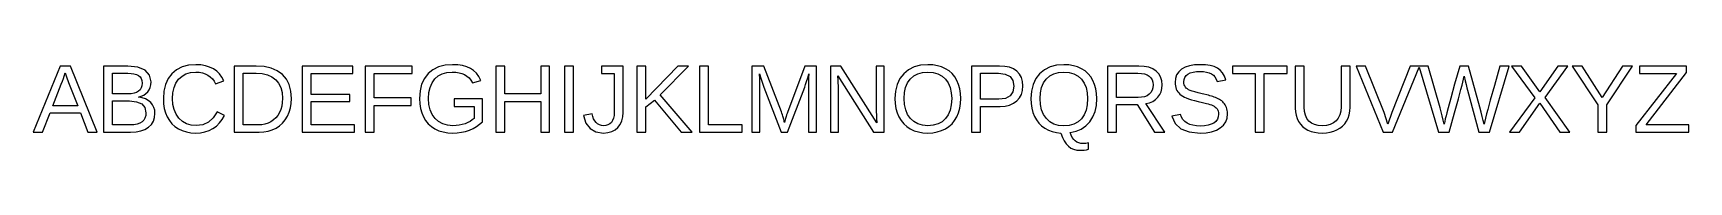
# Model space of a CAD drawing. Header units: metres. Extents: x 0 to 239, y -3 to 10.
import ezdxf

# ---------------------------------------------------------------- set-up
doc = ezdxf.new("R2010")
doc.units = ezdxf.units.M

msp = doc.modelspace()

# ---------------------------------------------------------------- linework, layer by layer
for p, q in [((22.4247, 9.6468), (21.5093, 9.40324)), ((23.4588, 9.728), (22.4247, 9.6468)), ((24.1918, 9.69099), (23.4588, 9.728)), ((24.862, 9.57999), (24.1918, 9.69099)), ((25.4693, 9.39499), (24.862, 9.57999)), ((59.4014, 9.64812), (58.4605, 9.40849)), ((60.4688, 9.728), (59.4014, 9.64812)), ((61.2259, 9.69443), (60.4688, 9.728)), ((61.9083, 9.59375), (61.2259, 9.69443)), ((62.5159, 9.42593), (61.9083, 9.59375)), ((127.937, 9.64705), (127.001, 9.40424)), ((128.996, 9.728), (127.937, 9.64705)), ((129.702, 9.69168), (128.996, 9.728)), ((130.359, 9.58275), (129.702, 9.69168)), ((130.968, 9.40118), (130.359, 9.58275)), ((147.533, 9.6468), (146.597, 9.40324)), ((148.592, 9.728), (147.533, 9.6468)), ((149.297, 9.69156), (148.592, 9.728)), ((149.955, 9.58224), (149.297, 9.69156)), ((150.563, 9.40005), (149.955, 9.58224)), ((166.688, 9.56149), (166.066, 9.35336)), ((167.413, 9.68637), (166.688, 9.56149)), ((168.238, 9.728), (167.413, 9.68637)), ((169.005, 9.69681), (168.238, 9.728)), ((169.677, 9.60324), (169.005, 9.69681)), ((170.252, 9.44731), (169.677, 9.60324)), ((3.935, 9.536), (0.026993, 0)), ((5.407, 9.536), (3.935, 9.536)), ((4.09, 6.922), (4.24631, 7.34355)), ((4.24631, 7.34355), (4.38225, 7.72523)), ((4.38225, 7.72523), (4.4978, 8.06706)), ((4.4978, 8.06706), (4.65399, 8.55899)), ((4.65399, 8.55899), (4.933, 7.70712)), ((4.933, 7.70712), (5.028, 7.43449)), ((5.028, 7.43449), (5.12299, 7.17712)), ((5.12299, 7.17712), (6.44899, 3.77599)), ((9.25299, 0), (5.407, 9.536)), ((13.6649, 9.536), (10.1869, 9.536)), ((10.1869, 9.536), (10.1869, 0)), ((11.4819, 5.504), (11.4819, 8.49799)), ((11.4819, 8.49799), (13.6649, 8.49799)), ((15.1393, 9.392), (13.6649, 9.536)), ((13.6649, 8.49799), (14.1386, 8.47743)), ((14.1386, 8.47743), (14.5526, 8.41574)), ((14.5526, 8.41574), (14.9071, 8.31293)), ((14.9071, 8.31293), (15.2019, 8.16899)), ((16.1924, 8.95999), (15.1393, 9.392)), ((15.2019, 8.16899), (15.4342, 7.97725)), ((15.4342, 7.97725), (15.6001, 7.73099)), ((15.6001, 7.73099), (15.6997, 7.43024)), ((15.6997, 7.43024), (15.7329, 7.075)), ((16.8243, 8.23999), (16.1924, 8.95999)), ((17.0349, 7.23199), (16.8243, 8.23999)), ((17.0051, 6.8278), (17.0349, 7.23199)), ((19.494, 7.71799), (19.1078, 6.883)), ((20.0348, 8.42899), (19.494, 7.71799)), ((20.7127, 8.9973), (20.0348, 8.42899)), ((20.612, 7.08705), (20.9988, 7.646)), ((21.5093, 9.40324), (20.7127, 8.9973)), ((20.9988, 7.646), (21.485, 8.09399)), ((21.485, 8.09399), (22.0595, 8.41399)), ((22.0595, 8.41399), (22.7225, 8.60599)), ((22.7225, 8.60599), (23.4738, 8.67)), ((23.4738, 8.67), (23.963, 8.64281)), ((23.963, 8.64281), (24.4178, 8.56125)), ((24.4178, 8.56125), (24.838, 8.42531)), ((24.838, 8.42531), (25.2238, 8.23499)), ((25.2238, 8.23499), (25.5675, 7.99318)), ((26.0138, 9.13599), (25.4693, 9.39499)), ((25.5675, 7.99318), (25.8605, 7.70274)), ((25.8605, 7.70274), (26.103, 7.36368)), ((26.4928, 8.80424), (26.0138, 9.13599)), ((26.103, 7.36368), (26.2948, 6.976)), ((26.2948, 6.976), (27.5218, 7.37999)), ((26.9038, 8.40099), (26.4928, 8.80424)), ((27.2468, 7.92624), (26.9038, 8.40099)), ((27.5218, 7.37999), (27.2468, 7.92624)), ((32.1927, 9.536), (29.0267, 9.536)), ((29.0267, 9.536), (29.0267, 0)), ((30.3217, 1.03799), (30.3217, 8.49799)), ((30.3217, 8.49799), (32.1647, 8.49799)), ((32.1647, 8.49799), (33.0347, 8.43987)), ((33.3393, 9.46005), (32.1927, 9.536)), ((33.0347, 8.43987), (33.7955, 8.26549)), ((34.347, 9.23224), (33.3393, 9.46005)), ((33.7955, 8.26549), (34.4472, 7.97487)), ((35.2158, 8.85255), (34.347, 9.23224)), ((34.4472, 7.97487), (34.9897, 7.56799)), ((34.9897, 7.56799), (35.4167, 7.05037)), ((35.9457, 8.321), (35.2158, 8.85255)), ((36.5241, 7.64943), (35.9457, 8.321)), ((36.9372, 6.84975), (36.5241, 7.64943)), ((46.0837, 9.536), (38.8207, 9.536)), ((38.8207, 9.536), (38.8207, 0)), ((40.1157, 5.43999), (40.1157, 8.478)), ((40.1157, 8.478), (46.0837, 8.478)), ((46.0837, 8.478), (46.0837, 9.536)), ((54.6796, 9.536), (47.8686, 9.536)), ((47.8686, 9.536), (47.8686, 0)), ((49.1636, 4.92799), (49.1636, 8.478)), ((49.1636, 8.478), (54.6796, 8.478)), ((54.6796, 8.478), (54.6796, 9.536)), ((56.4113, 7.74518), (56.021, 6.90874)), ((56.9578, 8.45), (56.4113, 7.74518)), ((57.646, 9.00912), (56.9578, 8.45)), ((57.5175, 7.11424), (57.9008, 7.66699)), ((58.4605, 9.40849), (57.646, 9.00912)), ((57.9008, 7.66699), (58.388, 8.1058)), ((58.388, 8.1058), (58.9728, 8.41924)), ((58.9728, 8.41924), (59.655, 8.6073)), ((59.655, 8.6073), (60.4348, 8.67)), ((60.4348, 8.67), (60.9463, 8.64656)), ((60.9463, 8.64656), (61.414, 8.57625)), ((61.414, 8.57625), (61.8378, 8.45906)), ((61.8378, 8.45906), (62.2178, 8.295)), ((62.2178, 8.295), (62.5569, 8.08031)), ((63.0488, 9.19099), (62.5159, 9.42593)), ((62.5569, 8.08031), (62.8575, 7.81024)), ((62.8575, 7.81024), (63.1194, 7.4848)), ((63.5163, 8.88211), (63.0488, 9.19099)), ((63.1194, 7.4848), (63.3428, 7.10399)), ((63.3428, 7.10399), (64.5768, 7.47099)), ((63.9268, 8.49249), (63.5163, 8.88211)), ((64.2803, 8.02211), (63.9268, 8.49249)), ((64.5768, 7.47099), (64.2803, 8.02211)), ((67.9956, 9.536), (66.7006, 9.536)), ((66.7006, 9.536), (66.7006, 0)), ((67.9956, 5.504), (67.9956, 9.536)), ((74.4726, 9.536), (73.1776, 9.536)), ((73.1776, 9.536), (73.1776, 5.504)), ((74.4726, 0), (74.4726, 9.536)), ((77.9245, 9.536), (76.6295, 9.536)), ((76.6295, 9.536), (76.6295, 0)), ((77.9245, 0), (77.9245, 9.536)), ((85.0621, 9.536), (81.9221, 9.536)), ((81.9221, 9.536), (81.9221, 8.478)), ((81.9221, 8.478), (83.7741, 8.478)), ((83.7741, 8.478), (83.7741, 2.82199)), ((85.0621, 2.84799), (85.0621, 9.536)), ((88.3393, 9.536), (87.0443, 9.536)), ((87.0443, 9.536), (87.0443, 0)), ((92.9573, 9.536), (88.3393, 4.758)), ((88.3393, 4.758), (88.3393, 9.536)), ((90.4073, 5.394), (94.4833, 9.536)), ((94.4833, 9.536), (92.9573, 9.536)), ((97.3862, 9.536), (96.0912, 9.536)), ((96.0912, 9.536), (96.0912, 0)), ((97.3862, 1.058), (97.3862, 9.536)), ((105.335, 9.536), (103.633, 9.536)), ((103.633, 9.536), (103.633, 0)), ((104.759, 7.63899), (104.739, 8.39)), ((104.739, 8.39), (104.963, 7.646)), ((104.786, 6.35999), (104.759, 7.63899)), ((104.963, 7.646), (105.343, 6.495)), ((107.883, 2.92599), (105.335, 9.536)), ((111.273, 9.536), (108.736, 2.82944)), ((112.935, 9.536), (111.273, 9.536)), ((111.368, 6.86993), (111.513, 7.31075)), ((111.513, 7.31075), (111.667, 7.81743)), ((111.667, 7.81743), (111.829, 8.39)), ((111.783, 7.39549), (111.772, 6.88287)), ((111.802, 7.89787), (111.783, 7.39549)), ((111.829, 8.39), (111.802, 7.89787)), ((112.935, 0), (112.935, 9.536)), ((116.437, 9.536), (114.931, 9.536)), ((114.931, 9.536), (114.931, 0)), ((116.05, 7.463), (116.016, 8.11899)), ((116.016, 8.11899), (121.143, 0)), ((116.084, 6.33299), (116.05, 7.463)), ((121.618, 1.36299), (116.437, 9.536)), ((122.703, 9.536), (121.537, 9.536)), ((121.537, 9.536), (121.537, 3.284)), ((122.703, 0), (122.703, 9.536)), ((124.949, 7.72287), (124.557, 6.8875)), ((125.499, 8.433), (124.949, 7.72287)), ((126.189, 8.99956), (125.499, 8.433)), ((126.063, 7.10936), (126.455, 7.66299)), ((127.001, 9.40424), (126.189, 8.99956)), ((126.455, 7.66299), (126.95, 8.10356)), ((126.95, 8.10356), (127.539, 8.41824)), ((127.539, 8.41824), (128.221, 8.60706)), ((128.221, 8.60706), (128.996, 8.67)), ((128.996, 8.67), (129.765, 8.60625)), ((129.765, 8.60625), (130.442, 8.41499)), ((130.442, 8.41499), (131.026, 8.09624)), ((131.528, 9.14699), (130.968, 9.40118)), ((131.026, 8.09624), (131.519, 7.64999)), ((131.519, 7.64999), (131.91, 7.09193)), ((132.033, 8.82355), (131.528, 9.14699)), ((132.474, 8.43425), (132.033, 8.82355)), ((132.853, 7.97905), (132.474, 8.43425)), ((133.168, 7.45799), (132.853, 7.97905)), ((133.416, 6.87894), (133.168, 7.45799)), ((139.304, 9.536), (135.275, 9.536)), ((135.275, 9.536), (135.275, 0)), ((136.57, 4.73599), (136.57, 8.49799)), ((136.57, 8.49799), (139.147, 8.49799)), ((139.147, 8.49799), (140.123, 8.38255)), ((140.063, 9.489), (139.304, 9.536)), ((140.732, 9.34799), (140.063, 9.489)), ((140.123, 8.38255), (140.82, 8.03624)), ((141.31, 9.11299), (140.732, 9.34799)), ((140.82, 8.03624), (141.238, 7.45906)), ((141.238, 7.45906), (141.378, 6.65099)), ((141.797, 8.784), (141.31, 9.11299)), ((142.183, 8.36993), (141.797, 8.784)), ((142.459, 7.87874), (142.183, 8.36993)), ((142.625, 7.31042), (142.459, 7.87874)), ((142.68, 6.66499), (142.625, 7.31042)), ((144.545, 7.71712), (144.153, 6.87949)), ((145.095, 8.42899), (144.545, 7.71712)), ((145.784, 8.9973), (145.095, 8.42899)), ((145.658, 7.10419), (146.051, 7.65999)), ((146.597, 9.40324), (145.784, 8.9973)), ((146.051, 7.65999), (146.546, 8.10187)), ((146.546, 8.10187), (147.134, 8.4175)), ((147.134, 8.4175), (147.816, 8.60687)), ((147.816, 8.60687), (148.592, 8.67)), ((148.592, 8.67), (149.361, 8.60599)), ((149.361, 8.60599), (150.037, 8.41399)), ((150.037, 8.41399), (150.622, 8.09399)), ((151.124, 9.14499), (150.563, 9.40005)), ((150.622, 8.09399), (151.115, 7.646)), ((151.115, 7.646), (151.506, 7.0858)), ((151.629, 8.8205), (151.124, 9.14499)), ((152.07, 8.42999), (151.629, 8.8205)), ((152.449, 7.9735), (152.07, 8.42999)), ((152.764, 7.45099), (152.449, 7.9735)), ((153.012, 6.87036), (152.764, 7.45099)), ((159.374, 9.536), (154.87, 9.536)), ((154.87, 9.536), (154.87, 0)), ((156.165, 4.99199), (156.165, 8.49799)), ((156.165, 8.49799), (159.246, 8.49799)), ((159.246, 8.49799), (159.749, 8.47081)), ((160.137, 9.491), (159.374, 9.536)), ((159.749, 8.47081), (160.189, 8.38924)), ((160.807, 9.35599), (160.137, 9.491)), ((160.189, 8.38924), (160.566, 8.25331)), ((160.566, 8.25331), (160.881, 8.06299)), ((161.385, 9.131), (160.807, 9.35599)), ((160.881, 8.06299), (161.13, 7.82086)), ((161.13, 7.82086), (161.307, 7.5295)), ((161.307, 7.5295), (161.414, 7.18887)), ((161.871, 8.81599), (161.385, 9.131)), ((161.414, 7.18887), (161.449, 6.799)), ((162.256, 8.42117), (161.871, 8.81599)), ((162.531, 7.95575), (162.256, 8.42117)), ((162.696, 7.41968), (162.531, 7.95575)), ((162.751, 6.81299), (162.696, 7.41968)), ((164.662, 7.74518), (164.603, 7.16499)), ((164.603, 7.16499), (164.615, 6.90411)), ((164.839, 8.25475), (164.662, 7.74518)), ((165.133, 8.69368), (164.839, 8.25475)), ((165.544, 9.062), (165.133, 8.69368)), ((166.066, 9.35336), (165.544, 9.062)), ((165.865, 7.23299), (165.903, 7.58755)), ((165.88, 7.02156), (165.865, 7.23299)), ((165.903, 7.58755), (166.017, 7.89525)), ((166.017, 7.89525), (166.206, 8.15605)), ((166.206, 8.15605), (166.47, 8.37)), ((166.47, 8.37), (166.807, 8.53668)), ((166.807, 8.53668), (167.211, 8.65575)), ((167.211, 8.65575), (167.684, 8.72717)), ((167.684, 8.72717), (168.224, 8.75099)), ((168.224, 8.75099), (168.719, 8.72955)), ((168.719, 8.72955), (169.157, 8.66524)), ((169.157, 8.66524), (169.538, 8.55806)), ((169.538, 8.55806), (169.862, 8.40799)), ((169.862, 8.40799), (170.135, 8.21094)), ((170.135, 8.21094), (170.359, 7.96175)), ((170.731, 9.22899), (170.252, 9.44731)), ((170.359, 7.96175), (170.536, 7.66043)), ((170.536, 7.66043), (170.665, 7.30699)), ((170.665, 7.30699), (171.94, 7.53099)), ((171.131, 8.93611), (170.731, 9.22899)), ((171.465, 8.5555), (171.131, 8.93611)), ((171.735, 8.08711), (171.465, 8.5555)), ((171.94, 7.53099), (171.735, 8.08711)), ((180.761, 9.536), (172.882, 9.536)), ((172.882, 9.536), (172.882, 8.478)), ((172.882, 8.478), (176.175, 8.478)), ((176.175, 8.478), (176.175, 0)), ((177.464, 8.478), (180.761, 8.478)), ((177.464, 0), (177.464, 8.478)), ((180.761, 8.478), (180.761, 9.536)), ((183.223, 9.536), (181.927, 9.536)), ((181.927, 9.536), (181.927, 3.46999)), ((183.223, 3.57999), (183.223, 9.536)), ((189.829, 9.536), (188.541, 9.536)), ((188.541, 9.536), (188.541, 3.668)), ((189.829, 3.592), (189.829, 9.536)), ((192.071, 9.536), (190.708, 9.536)), ((190.708, 9.536), (194.616, 0)), ((194.723, 2.82399), (192.071, 9.536)), ((198.503, 9.536), (195.865, 2.82399)), ((195.959, 0), (199.801, 9.377)), ((201.104, 9.536), (198.503, 9.536)), ((199.801, 9.377), (202.571, 0)), ((202.822, 3.48), (201.104, 9.536)), ((205.646, 9.536), (204.902, 6.9028)), ((206.887, 9.536), (205.646, 9.536)), ((205.971, 6.778), (206.27, 8.09099)), ((206.27, 8.09099), (206.417, 7.41324)), ((206.417, 7.41324), (206.545, 6.84799)), ((208.55, 3.60199), (206.887, 9.536)), ((209.948, 0), (212.765, 9.536)), ((211.415, 9.536), (210.624, 6.70486)), ((212.765, 9.536), (211.415, 9.536)), ((214.516, 9.536), (213.085, 9.536)), ((213.085, 9.536), (216.448, 4.95399)), ((217.181, 5.793), (214.516, 9.536)), ((219.772, 9.536), (217.181, 5.793)), ((217.929, 5.00099), (221.203, 9.536)), ((221.203, 9.536), (219.772, 9.536)), ((223.27, 9.536), (221.846, 9.536)), ((221.846, 9.536), (225.528, 3.952)), ((226.186, 4.99699), (223.27, 9.536)), ((229.09, 9.536), (226.186, 4.99699)), ((226.816, 3.952), (230.514, 9.536)), ((230.514, 9.536), (229.09, 9.536)), ((236.871, 8.478), (231.028, 0.969986)), ((238.343, 9.536), (231.525, 9.536)), ((231.525, 9.536), (231.525, 8.478)), ((231.525, 8.478), (236.871, 8.478)), ((232.499, 1.058), (238.343, 8.59299)), ((238.343, 8.59299), (238.343, 9.536)), ((2.866, 3.77599), (4.09, 6.922)), ((13.6649, 5.504), (11.4819, 5.504)), ((14.1524, 5.52812), (13.6649, 5.504)), ((14.5739, 5.60049), (14.1524, 5.52812)), ((14.9294, 5.72112), (14.5739, 5.60049)), ((15.2189, 5.89), (14.9294, 5.72112)), ((15.2129, 5.04999), (15.6233, 5.17105)), ((15.7511, 4.95119), (15.2129, 5.04999)), ((15.4438, 6.10881), (15.2189, 5.89)), ((15.6044, 6.37924), (15.4438, 6.10881)), ((15.7008, 6.70131), (15.6044, 6.37924)), ((15.6233, 5.17105), (15.9844, 5.33925)), ((15.7329, 7.075), (15.7008, 6.70131)), ((16.2239, 4.79074), (15.7511, 4.95119)), ((15.9844, 5.33925), (16.2963, 5.55455)), ((16.6311, 4.56868), (16.2239, 4.79074)), ((16.2963, 5.55455), (16.5589, 5.81699)), ((16.5589, 5.81699), (16.7671, 6.1203)), ((16.7671, 6.1203), (16.9159, 6.45724)), ((16.9159, 6.45724), (17.0051, 6.8278)), ((18.876, 5.924), (18.7988, 4.84099)), ((18.7988, 4.84099), (18.8334, 4.10175)), ((19.1078, 6.883), (18.876, 5.924)), ((20.1148, 4.84099), (20.17, 5.68456)), ((20.1723, 4.00317), (20.1148, 4.84099)), ((20.17, 5.68456), (20.3358, 6.43324)), ((20.3358, 6.43324), (20.612, 7.08705)), ((35.4167, 7.05037), (35.7217, 6.42749)), ((35.7217, 6.42749), (35.9047, 5.69937)), ((35.9047, 5.69937), (35.9657, 4.866)), ((35.9657, 4.866), (35.9389, 4.29694)), ((37.1851, 5.92194), (36.9372, 6.84975)), ((37.2677, 4.866), (37.1851, 5.92194)), ((37.2316, 4.15149), (37.2677, 4.866)), ((45.6757, 5.43999), (40.1157, 5.43999)), ((45.6757, 4.396), (45.6757, 5.43999)), ((54.5166, 4.92799), (49.1636, 4.92799)), ((54.5166, 3.85699), (54.5166, 4.92799)), ((55.7868, 5.94067), (55.7088, 4.84099)), ((55.7088, 4.84099), (55.7446, 4.10437)), ((56.021, 6.90874), (55.7868, 5.94067)), ((57.0248, 4.84099), (57.0795, 5.70125)), ((57.0829, 3.9808), (57.0248, 4.84099)), ((57.0795, 5.70125), (57.2438, 6.459)), ((57.2438, 6.459), (57.5175, 7.11424)), ((64.7868, 4.79999), (60.7338, 4.79999)), ((60.7338, 4.79999), (60.7338, 3.715)), ((64.7868, 1.49699), (64.7868, 4.79999)), ((73.1776, 5.504), (67.9956, 5.504)), ((95.0273, 0), (90.4073, 5.394)), ((104.786, 0), (104.786, 6.35999)), ((105.343, 6.495), (107.849, 0)), ((108.759, 0), (111.231, 6.495)), ((111.231, 6.495), (111.368, 6.86993)), ((111.772, 6.88287), (111.768, 6.35999)), ((111.768, 6.35999), (111.768, 0)), ((116.084, 0), (116.084, 6.33299)), ((124.321, 5.92686), (124.243, 4.84099)), ((124.243, 4.84099), (124.278, 4.11006)), ((124.557, 6.8875), (124.321, 5.92686)), ((125.558, 4.84099), (125.614, 5.69836)), ((125.615, 3.98605), (125.558, 4.84099)), ((125.614, 5.69836), (125.782, 6.4545)), ((125.782, 6.4545), (126.063, 7.10936)), ((131.91, 7.09193), (132.189, 6.43774)), ((132.189, 6.43774), (132.357, 5.68742)), ((132.357, 5.68742), (132.413, 4.84099)), ((132.413, 4.84099), (132.358, 3.95844)), ((133.593, 6.24974), (133.416, 6.87894)), ((133.7, 5.57043), (133.593, 6.24974)), ((133.699, 4.11331), (133.735, 4.84099)), ((133.735, 4.84099), (133.7, 5.57043)), ((140.154, 4.85568), (139.202, 4.73599)), ((140.834, 5.21474), (140.154, 4.85568)), ((141.242, 5.81319), (140.834, 5.21474)), ((141.378, 6.65099), (141.242, 5.81319)), ((141.793, 4.51099), (142.181, 4.94524)), ((142.181, 4.94524), (142.458, 5.44899)), ((142.458, 5.44899), (142.624, 6.02225)), ((142.624, 6.02225), (142.68, 6.66499)), ((143.917, 5.91612), (143.839, 4.827)), ((143.839, 4.827), (143.871, 4.12292)), ((144.153, 6.87949), (143.917, 5.91612)), ((145.154, 4.827), (145.21, 5.68768)), ((145.21, 3.96962), (145.154, 4.827)), ((145.21, 5.68768), (145.378, 6.44675)), ((145.378, 6.44675), (145.658, 7.10419)), ((151.506, 7.0858), (151.785, 6.42924)), ((151.785, 6.42924), (151.953, 5.6763)), ((151.953, 5.6763), (152.009, 4.827)), ((152.009, 4.827), (151.953, 3.94162)), ((153.189, 6.23949), (153.012, 6.87036)), ((153.295, 5.55836), (153.189, 6.23949)), ((153.267, 3.85661), (153.331, 4.827)), ((153.331, 4.827), (153.295, 5.55836)), ((159.3, 4.99199), (156.165, 4.99199)), ((159.785, 5.02168), (159.3, 4.99199)), ((160.211, 5.11075), (159.785, 5.02168)), ((160.579, 5.25919), (160.211, 5.11075)), ((160.888, 5.467), (160.579, 5.25919)), ((161.134, 5.72874), (160.888, 5.467)), ((161.309, 6.03799), (161.134, 5.72874)), ((161.414, 6.39474), (161.309, 6.03799)), ((161.449, 6.799), (161.414, 6.39474)), ((161.789, 4.70087), (162.129, 5.02899)), ((162.129, 5.02899), (162.402, 5.41162)), ((162.402, 5.41162), (162.596, 5.83649)), ((162.596, 5.83649), (162.713, 6.30362)), ((162.713, 6.30362), (162.751, 6.81299)), ((164.615, 6.90411), (164.648, 6.65849)), ((164.648, 6.65849), (164.705, 6.42812)), ((164.705, 6.42812), (164.783, 6.213)), ((164.783, 6.213), (164.883, 6.01256)), ((164.883, 6.01256), (165.003, 5.82524)), ((165.003, 5.82524), (165.143, 5.65106)), ((165.143, 5.65106), (165.303, 5.48999)), ((165.303, 5.48999), (165.489, 5.33905)), ((165.489, 5.33905), (165.705, 5.19524)), ((165.705, 5.19524), (165.952, 5.05855)), ((165.924, 6.82924), (165.88, 7.02156)), ((165.997, 6.65605), (165.924, 6.82924)), ((165.952, 5.05855), (166.23, 4.92899)), ((166.099, 6.502), (165.997, 6.65605)), ((166.23, 6.36299), (166.099, 6.502)), ((166.386, 6.23499), (166.23, 6.36299)), ((166.23, 4.92899), (166.559, 4.80344)), ((166.568, 6.118), (166.386, 6.23499)), ((166.559, 4.80344), (166.955, 4.67775)), ((166.775, 6.01199), (166.568, 6.118)), ((167.051, 5.90623), (166.775, 6.01199)), ((167.436, 5.78899), (167.051, 5.90623)), ((167.931, 5.66025), (167.436, 5.78899)), ((168.535, 5.51999), (167.931, 5.66025)), ((169.415, 5.31299), (168.535, 5.51999)), ((169.633, 5.25787), (169.415, 5.31299)), ((169.845, 5.19749), (169.633, 5.25787)), ((170.053, 5.13187), (169.845, 5.19749)), ((170.255, 5.06099), (170.053, 5.13187)), ((170.453, 4.9848), (170.255, 5.06099)), ((170.643, 4.90224), (170.453, 4.9848)), ((170.828, 4.81331), (170.643, 4.90224)), ((171.005, 4.71799), (170.828, 4.81331)), ((204.34, 4.89624), (203.96, 3.51631)), ((204.902, 6.9028), (204.34, 4.89624)), ((204.883, 2.76775), (205.447, 4.81999)), ((205.447, 4.81999), (205.81, 6.15674)), ((205.81, 6.15674), (205.971, 6.778)), ((206.545, 6.84799), (206.655, 6.39525)), ((206.655, 6.39525), (206.745, 6.05499)), ((206.745, 6.05499), (208.402, 0)), ((210.624, 6.70486), (210.042, 4.61249)), ((216.448, 4.95399), (212.807, 0)), ((221.482, 0), (217.929, 5.00099)), ((1.37, 0), (2.47099, 2.76599)), ((2.47099, 2.76599), (6.836, 2.76599)), ((6.44899, 3.77599), (2.866, 3.77599)), ((6.836, 2.76599), (7.931, 0)), ((11.4819, 1.03799), (11.4819, 4.49399)), ((11.4819, 4.49399), (13.9029, 4.49399)), ((13.9029, 4.49399), (14.9441, 4.38812)), ((14.9441, 4.38812), (15.6879, 4.0705)), ((15.6879, 4.0705), (16.1341, 3.54112)), ((16.1341, 3.54112), (16.2829, 2.79999)), ((16.2489, 2.38824), (16.1469, 2.03099)), ((16.2829, 2.79999), (16.2489, 2.38824)), ((16.9729, 4.28499), (16.6311, 4.56868)), ((17.2437, 3.9503), (16.9729, 4.28499)), ((17.4371, 3.57425), (17.2437, 3.9503)), ((17.5532, 3.1568), (17.4371, 3.57425)), ((17.5337, 2.09486), (17.5919, 2.698)), ((17.5919, 2.698), (17.5532, 3.1568)), ((18.8334, 4.10175), (18.937, 3.41399)), ((18.937, 3.41399), (19.1098, 2.77774)), ((19.1098, 2.77774), (19.3518, 2.19299)), ((20.345, 3.25174), (20.1723, 4.00317)), ((20.6329, 2.58669), (20.345, 3.25174)), ((21.0358, 2.008), (20.6329, 2.58669)), ((26.5518, 2.94398), (25.9828, 2.06593)), ((27.6098, 2.41199), (26.5518, 2.94398)), ((27.2843, 1.82762), (27.6098, 2.41199)), ((35.2995, 2.4158), (35.016, 2.05925)), ((35.5367, 2.823), (35.2995, 2.4158)), ((35.7244, 3.27544), (35.5367, 2.823)), ((35.8585, 3.76674), (35.7244, 3.27544)), ((35.9389, 4.29694), (35.8585, 3.76674)), ((36.6897, 2.284), (36.9426, 2.86049)), ((36.9426, 2.86049), (37.1232, 3.48299)), ((37.1232, 3.48299), (37.2316, 4.15149)), ((40.1157, 1.058), (40.1157, 4.396)), ((40.1157, 4.396), (45.6757, 4.396)), ((49.1636, 3.85699), (54.5166, 3.85699)), ((49.1636, 0), (49.1636, 3.85699)), ((55.7446, 4.10437), (55.852, 3.4175)), ((55.852, 3.4175), (56.0311, 2.78036)), ((56.0311, 2.78036), (56.2818, 2.19299)), ((57.2573, 3.21625), (57.0829, 3.9808)), ((57.5479, 2.5473), (57.2573, 3.21625)), ((57.9548, 1.974), (57.5479, 2.5473)), ((60.7338, 3.715), (63.5938, 3.715)), ((63.5938, 3.715), (63.5938, 1.98499)), ((67.9956, 4.41899), (73.1776, 4.41899)), ((67.9956, 0), (67.9956, 4.41899)), ((73.1776, 4.41899), (73.1776, 0)), ((80.6081, 2.62399), (79.3401, 2.411)), ((79.3401, 2.411), (79.692, 1.30019)), ((80.6888, 2.245), (80.6081, 2.62399)), ((83.7741, 2.82199), (83.7484, 2.38362)), ((85.0148, 2.1915), (85.0621, 2.84799)), ((88.3393, 3.655), (89.5913, 4.60199)), ((88.3393, 0), (88.3393, 3.655)), ((89.5913, 4.60199), (93.4203, 0)), ((107.95, 2.72287), (107.883, 2.92599)), ((108.016, 2.5125), (107.95, 2.72287)), ((108.081, 2.29486), (108.016, 2.5125)), ((108.618, 2.48293), (108.538, 2.23299)), ((108.684, 2.68175), (108.618, 2.48293)), ((108.736, 2.82944), (108.684, 2.68175)), ((121.537, 3.284), (121.542, 2.94081)), ((121.542, 2.94081), (121.557, 2.50624)), ((121.557, 2.50624), (121.583, 1.9803)), ((124.278, 4.11006), (124.384, 3.42624)), ((124.384, 3.42624), (124.56, 2.78955)), ((124.56, 2.78955), (124.806, 2.2)), ((125.785, 3.22424), (125.615, 3.98605)), ((126.068, 2.55556), (125.785, 3.22424)), ((126.465, 1.98), (126.068, 2.55556)), ((131.914, 2.51093), (131.526, 1.946)), ((132.191, 3.18175), (131.914, 2.51093)), ((132.358, 3.95844), (132.191, 3.18175)), ((133.161, 2.20999), (133.412, 2.79781)), ((133.412, 2.79781), (133.591, 3.43224)), ((133.591, 3.43224), (133.699, 4.11331)), ((139.202, 4.73599), (136.57, 4.73599)), ((136.57, 3.71199), (139.384, 3.71199)), ((136.57, 0), (136.57, 3.71199)), ((139.384, 3.71199), (140.105, 3.76193)), ((140.105, 3.76193), (140.747, 3.91174)), ((140.747, 3.91174), (141.31, 4.16142)), ((141.31, 4.16142), (141.793, 4.51099)), ((143.871, 4.12292), (143.967, 3.46274)), ((143.967, 3.46274), (144.127, 2.84644)), ((144.127, 2.84644), (144.351, 2.27399)), ((145.38, 3.20549), (145.21, 3.96962)), ((145.664, 2.53462), (145.38, 3.20549)), ((146.061, 1.95699), (145.664, 2.53462)), ((151.51, 2.48962), (151.122, 1.92299)), ((151.787, 3.16249), (151.51, 2.48962)), ((151.953, 3.94162), (151.787, 3.16249)), ((152.757, 2.18661), (153.076, 2.97649)), ((153.076, 2.97649), (153.267, 3.85661)), ((156.165, 3.96799), (159.151, 3.96799)), ((156.165, 0), (156.165, 3.96799)), ((159.151, 3.96799), (161.64, 0)), ((160.413, 4.11699), (160.931, 4.24487)), ((163.132, 0), (160.413, 4.11699)), ((160.931, 4.24487), (161.389, 4.4395)), ((161.389, 4.4395), (161.789, 4.70087)), ((165.409, 2.55099), (164.155, 2.29999)), ((165.549, 2.14862), (165.409, 2.55099)), ((166.955, 4.67775), (167.42, 4.55193)), ((167.42, 4.55193), (167.953, 4.42599)), ((167.953, 4.42599), (168.577, 4.28174)), ((168.577, 4.28174), (169.142, 4.14699)), ((169.142, 4.14699), (169.402, 4.07867)), ((169.402, 4.07867), (169.642, 4.00275)), ((169.642, 4.00275), (169.864, 3.91917)), ((169.864, 3.91917), (170.066, 3.82799)), ((170.066, 3.82799), (170.25, 3.72656)), ((170.25, 3.72656), (170.411, 3.61224)), ((170.411, 3.61224), (170.551, 3.48506)), ((170.551, 3.48506), (170.668, 3.34499)), ((170.668, 3.34499), (170.762, 3.18793)), ((170.762, 3.18793), (170.829, 3.00874)), ((170.829, 3.00874), (170.869, 2.80743)), ((170.882, 2.584), (170.84, 2.19073)), ((170.869, 2.80743), (170.882, 2.584)), ((171.175, 4.61394), (171.005, 4.71799)), ((171.332, 4.49875), (171.175, 4.61394)), ((171.479, 4.37244), (171.332, 4.49875)), ((171.613, 4.23499), (171.479, 4.37244)), ((171.736, 4.08606), (171.613, 4.23499)), ((171.844, 3.92424), (171.736, 4.08606)), ((171.938, 3.74956), (171.844, 3.92424)), ((172.018, 3.562), (171.938, 3.74956)), ((172.082, 3.35999), (172.018, 3.562)), ((172.128, 3.14099), (172.082, 3.35999)), ((172.1, 2.02681), (172.164, 2.65199)), ((172.155, 2.905), (172.128, 3.14099)), ((172.164, 2.65199), (172.155, 2.905)), ((181.927, 3.46999), (181.957, 2.92793)), ((181.957, 2.92793), (182.047, 2.42474)), ((182.047, 2.42474), (182.198, 1.96043)), ((183.264, 2.96681), (183.223, 3.57999)), ((183.389, 2.43224), (183.264, 2.96681)), ((183.597, 1.9763), (183.389, 2.43224)), ((188.361, 2.48349), (188.137, 2.01237)), ((188.496, 3.03537), (188.361, 2.48349)), ((188.541, 3.668), (188.496, 3.03537)), ((189.551, 2.03537), (189.705, 2.5145)), ((189.705, 2.5145), (189.798, 3.03337)), ((189.798, 3.03337), (189.829, 3.592)), ((195.294, 1.13899), (194.723, 2.82399)), ((195.865, 2.82399), (195.294, 1.13899)), ((202.972, 2.9073), (202.822, 3.48)), ((203.116, 2.32625), (202.972, 2.9073)), ((203.762, 2.76299), (203.659, 2.3315)), ((203.96, 3.51631), (203.762, 2.76299)), ((204.117, 0), (204.883, 2.76775)), ((208.731, 2.90244), (208.55, 3.60199)), ((208.89, 2.25874), (208.731, 2.90244)), ((209.507, 2.644), (209.209, 1.37599)), ((209.67, 3.25887), (209.507, 2.644)), ((210.042, 4.61249), (209.67, 3.25887)), ((214.238, 0), (217.175, 4.16899)), ((217.175, 4.16899), (220.051, 0)), ((225.528, 3.952), (225.528, 0)), ((226.816, 0), (226.816, 3.952)), ((0.026993, 0), (1.37, 0)), ((7.931, 0), (9.25299, 0)), ((10.1869, 0), (14.0729, 0)), ((14.0049, 1.03799), (11.4819, 1.03799)), ((14.5595, 1.06561), (14.0049, 1.03799)), ((14.0729, 0), (14.8564, 0.044373)), ((15.0334, 1.1485), (14.5595, 1.06561)), ((14.8564, 0.044373), (15.5489, 0.17749)), ((15.4265, 1.28662), (15.0334, 1.1485)), ((15.7389, 1.48), (15.4265, 1.28662)), ((15.5489, 0.17749), (16.1504, 0.399368)), ((15.9769, 1.72824), (15.7389, 1.48)), ((16.1469, 2.03099), (15.9769, 1.72824)), ((16.1504, 0.399368), (16.6609, 0.709991)), ((16.6609, 0.709991), (17.0682, 1.10086)), ((17.0682, 1.10086), (17.3591, 1.5625)), ((17.3591, 1.5625), (17.5337, 2.09486)), ((19.3518, 2.19299), (19.6602, 1.66624)), ((19.6602, 1.66624), (20.0313, 1.20399)), ((20.0313, 1.20399), (20.4652, 0.806244)), ((20.4652, 0.806244), (20.9618, 0.472992)), ((20.9618, 0.472992), (21.5147, 0.210052)), ((21.5368, 1.53943), (21.0358, 2.008)), ((21.5147, 0.210052), (22.1163, 0.022247)), ((22.119, 1.20474), (21.5368, 1.53943)), ((22.1163, 0.022247), (22.7667, -0.090424)), ((22.7823, 1.00394), (22.119, 1.20474)), ((23.5268, 0.936996), (22.7823, 1.00394)), ((24.4704, 1.06242), (23.5268, 0.936996)), ((24.1508, -0.087494), (24.793, 0.033997)), ((25.289, 1.43874), (24.4704, 1.06242)), ((24.793, 0.033997), (25.3923, 0.236496)), ((25.9828, 2.06593), (25.289, 1.43874)), ((25.3923, 0.236496), (25.9488, 0.519989)), ((25.9488, 0.519989), (26.4539, 0.881622)), ((26.4539, 0.881622), (26.899, 1.31749)), ((26.899, 1.31749), (27.2843, 1.82762)), ((29.0267, 0), (32.6067, 0)), ((32.4567, 1.03799), (30.3217, 1.03799)), ((32.9678, 1.06674), (32.4567, 1.03799)), ((32.6067, 0), (33.2794, 0.036804)), ((33.447, 1.153), (32.9678, 1.06674)), ((33.2794, 0.036804), (33.9112, 0.147247)), ((33.8943, 1.29674), (33.447, 1.153)), ((34.3097, 1.49799), (33.8943, 1.29674)), ((33.9112, 0.147247), (34.5024, 0.331299)), ((34.6861, 1.75331), (34.3097, 1.49799)), ((34.5024, 0.331299), (35.0527, 0.588989)), ((35.016, 2.05925), (34.6861, 1.75331)), ((35.0527, 0.588989), (35.5526, 0.915802)), ((35.5526, 0.915802), (35.992, 1.30724)), ((35.992, 1.30724), (36.371, 1.76331)), ((36.371, 1.76331), (36.6897, 2.284)), ((38.8207, 0), (46.3617, 0)), ((46.3617, 1.058), (40.1157, 1.058)), ((46.3617, 0), (46.3617, 1.058)), ((47.8686, 0), (49.1636, 0)), ((56.2818, 2.19299), (56.6008, 1.66344)), ((56.6008, 1.66344), (56.9838, 1.19974)), ((56.9838, 1.19974), (57.4308, 0.801926)), ((57.4308, 0.801926), (57.9418, 0.469986)), ((57.9418, 0.469986), (58.5111, 0.208374)), ((58.4648, 1.51418), (57.9548, 1.974)), ((59.064, 1.18575), (58.4648, 1.51418)), ((58.5111, 0.208374), (59.1323, 0.0215)), ((59.7523, 0.988678), (59.064, 1.18575)), ((59.1323, 0.0215), (59.8051, -0.090622)), ((60.5298, 0.922989), (59.7523, 0.988678)), ((60.9908, 0.940872), (60.5298, 0.922989)), ((61.436, 0.994492), (60.9908, 0.940872)), ((61.8653, 1.08386), (61.436, 0.994492)), ((61.773, -0.021744), (62.3596, 0.111053)), ((62.2788, 1.209), (61.8653, 1.08386)), ((62.6655, 1.36475), (62.2788, 1.209)), ((62.3596, 0.111053), (62.9228, 0.296997)), ((63.0135, 1.54599), (62.6655, 1.36475)), ((62.9228, 0.296997), (63.4533, 0.531372)), ((63.323, 1.75275), (63.0135, 1.54599)), ((63.5938, 1.98499), (63.323, 1.75275)), ((63.4533, 0.531372), (63.9408, 0.809494)), ((63.9408, 0.809494), (64.3853, 1.13136)), ((64.3853, 1.13136), (64.7868, 1.49699)), ((66.7006, 0), (67.9956, 0)), ((73.1776, 0), (74.4726, 0)), ((76.6295, 0), (77.9245, 0)), ((79.692, 1.30019), (80.2918, 0.506744)), ((80.2918, 0.506744), (81.1395, 0.030685)), ((80.8081, 1.90999), (80.6888, 2.245)), ((80.9658, 1.61899), (80.8081, 1.90999)), ((81.1621, 1.37199), (80.9658, 1.61899)), ((81.1395, 0.030685), (82.2351, -0.127991)), ((81.3912, 1.17555), (81.1621, 1.37199)), ((81.6476, 1.03525), (81.3912, 1.17555)), ((81.9312, 0.95105), (81.6476, 1.03525)), ((82.2421, 0.922989), (81.9312, 0.95105)), ((82.5788, 0.953186), (82.2421, 0.922989)), ((82.8778, 1.04375), (82.5788, 0.953186)), ((82.8576, -0.078369), (83.4103, 0.070496)), ((83.1393, 1.19469), (82.8778, 1.04375)), ((83.3631, 1.40599), (83.1393, 1.19469)), ((83.5429, 1.67561), (83.3631, 1.40599)), ((83.4103, 0.070496), (83.8931, 0.318619)), ((83.6713, 2.0015), (83.5429, 1.67561)), ((83.7484, 2.38362), (83.6713, 2.0015)), ((83.8931, 0.318619), (84.3061, 0.665985)), ((84.3061, 0.665985), (84.6368, 1.10049)), ((84.6368, 1.10049), (84.8731, 1.60899)), ((84.8731, 1.60899), (85.0148, 2.1915)), ((87.0443, 0), (88.3393, 0)), ((93.4203, 0), (95.0273, 0)), ((96.0912, 0), (102.231, 0)), ((102.231, 1.058), (97.3862, 1.058)), ((102.231, 0), (102.231, 1.058)), ((103.633, 0), (104.786, 0)), ((107.849, 0), (108.759, 0)), ((108.202, 1.8578), (108.081, 2.29486)), ((108.249, 1.67725), (108.202, 1.8578)), ((108.285, 1.52831), (108.249, 1.67725)), ((108.311, 1.411), (108.285, 1.52831)), ((108.346, 1.564), (108.311, 1.411)), ((108.395, 1.752), (108.346, 1.564)), ((108.459, 1.97499), (108.395, 1.752)), ((108.538, 2.23299), (108.459, 1.97499)), ((111.768, 0), (112.935, 0)), ((114.931, 0), (116.084, 0)), ((121.143, 0), (122.703, 0)), ((121.583, 1.9803), (121.618, 1.36299)), ((124.806, 2.2), (125.12, 1.66737)), ((125.12, 1.66737), (125.496, 1.20149)), ((125.496, 1.20149), (125.936, 0.802368)), ((125.936, 0.802368), (126.439, 0.469986)), ((126.439, 0.469986), (126.999, 0.208374)), ((126.962, 1.51755), (126.465, 1.98)), ((127.548, 1.18724), (126.962, 1.51755)), ((126.999, 0.208374), (127.61, 0.0215)), ((128.221, 0.989059), (127.548, 1.18724)), ((127.61, 0.0215), (128.271, -0.090622)), ((128.982, 0.922989), (128.221, 0.989059)), ((129.763, 0.986923), (128.982, 0.922989)), ((129.688, -0.090179), (130.345, 0.023239)), ((130.447, 1.17874), (129.763, 0.986923)), ((130.345, 0.023239), (130.954, 0.212311)), ((131.035, 1.49843), (130.447, 1.17874)), ((130.954, 0.212311), (131.515, 0.47699)), ((131.526, 1.946), (131.035, 1.49843)), ((131.515, 0.47699), (132.02, 0.81218)), ((132.02, 0.81218), (132.463, 1.21274)), ((132.463, 1.21274), (132.843, 1.67868)), ((132.843, 1.67868), (133.161, 2.20999)), ((135.275, 0), (136.57, 0)), ((144.351, 2.27399), (144.636, 1.75418)), ((144.636, 1.75418), (144.979, 1.29474)), ((144.979, 1.29474), (145.379, 0.895676)), ((145.379, 0.895676), (145.838, 0.556992)), ((145.838, 0.556992), (146.348, 0.282806)), ((146.558, 1.4928), (146.061, 1.95699)), ((146.348, 0.282806), (146.905, 0.07724)), ((147.143, 1.16124), (146.558, 1.4928)), ((146.905, 0.07724), (147.508, -0.059677)), ((147.817, 0.962311), (147.143, 1.16124)), ((148.578, 0.895996), (147.817, 0.962311)), ((149.358, 0.960175), (148.578, 0.895996)), ((150.043, 1.15274), (149.358, 0.960175)), ((149.481, -0.059998), (150.337, 0.126312)), ((150.63, 1.47368), (150.043, 1.15274)), ((150.337, 0.126312), (151.095, 0.446243)), ((151.122, 1.92299), (150.63, 1.47368)), ((151.095, 0.446243), (151.753, 0.899811)), ((151.753, 0.899811), (152.312, 1.487)), ((152.312, 1.487), (152.757, 2.18661)), ((154.87, 0), (156.165, 0)), ((161.64, 0), (163.132, 0)), ((164.155, 2.29999), (164.618, 1.23775)), ((164.618, 1.23775), (165.448, 0.478989)), ((165.448, 0.478989), (166.645, 0.023743)), ((165.75, 1.8035), (165.549, 2.14862)), ((166.011, 1.51562), (165.75, 1.8035)), ((166.334, 1.28499), (166.011, 1.51562)), ((166.72, 1.10867), (166.334, 1.28499)), ((166.645, 0.023743), (168.21, -0.127991)), ((167.169, 0.982742), (166.72, 1.10867)), ((167.682, 0.907181), (167.169, 0.982742)), ((168.258, 0.881989), (167.682, 0.907181)), ((168.851, 0.908997), (168.258, 0.881989)), ((169.372, 0.98999), (168.851, 0.908997)), ((169.099, -0.08255), (169.881, 0.053741)), ((169.821, 1.125), (169.372, 0.98999)), ((170.198, 1.314), (169.821, 1.125)), ((169.881, 0.053741), (170.558, 0.28093)), ((170.498, 1.55574), (170.198, 1.314)), ((170.711, 1.84799), (170.498, 1.55574)), ((170.558, 0.28093), (171.128, 0.598999)), ((170.84, 2.19073), (170.711, 1.84799)), ((171.128, 0.598999), (171.582, 1.00031)), ((171.582, 1.00031), (171.905, 1.47624)), ((171.905, 1.47624), (172.1, 2.02681)), ((176.175, 0), (177.464, 0)), ((182.198, 1.96043), (182.409, 1.53499)), ((182.409, 1.53499), (182.675, 1.15355)), ((182.675, 1.15355), (182.99, 0.820236)), ((182.99, 0.820236), (183.354, 0.535049)), ((183.354, 0.535049), (183.768, 0.297989)), ((183.889, 1.599), (183.597, 1.9763)), ((183.768, 0.297989), (184.225, 0.111618)), ((184.259, 1.30324), (183.889, 1.599)), ((184.225, 0.111618), (184.719, -0.0215)), ((184.703, 1.092), (184.259, 1.30324)), ((185.221, 0.96524), (184.703, 1.092)), ((185.814, 0.922989), (185.221, 0.96524)), ((186.424, 0.966675), (185.814, 0.922989)), ((186.962, 1.09775), (186.424, 0.966675)), ((187.428, 1.31618), (186.962, 1.09775)), ((186.962, -0.017242), (187.472, 0.121185)), ((187.823, 1.62199), (187.428, 1.31618)), ((187.472, 0.121185), (187.943, 0.314987)), ((188.137, 2.01237), (187.823, 1.62199)), ((187.943, 0.314987), (188.367, 0.561172)), ((188.367, 0.561172), (188.741, 0.856735)), ((188.741, 0.856735), (189.064, 1.20168)), ((189.064, 1.20168), (189.336, 1.59599)), ((189.336, 1.59599), (189.551, 2.03537)), ((194.616, 0), (195.959, 0)), ((202.571, 0), (204.117, 0)), ((203.253, 1.7368), (203.116, 2.32625)), ((203.385, 1.13899), (203.253, 1.7368)), ((203.47, 1.51949), (203.385, 1.13899)), ((203.561, 1.91699), (203.47, 1.51949)), ((203.659, 2.3315), (203.561, 1.91699)), ((208.402, 0), (209.948, 0)), ((209.03, 1.67093), (208.89, 2.25874)), ((209.148, 1.13899), (209.03, 1.67093)), ((209.209, 1.37599), (209.148, 1.13899)), ((212.807, 0), (214.238, 0)), ((220.051, 0), (221.482, 0)), ((225.528, 0), (226.816, 0)), ((231.028, 0.969986), (231.028, 0)), ((231.028, 0), (238.663, 0)), ((238.663, 1.058), (232.499, 1.058)), ((238.663, 0), (238.663, 1.058)), ((22.7667, -0.090424), (23.4658, -0.127991)), ((23.4658, -0.127991), (24.1508, -0.087494)), ((59.8051, -0.090622), (60.5298, -0.127991)), ((60.5298, -0.127991), (61.1631, -0.101425)), ((61.1631, -0.101425), (61.773, -0.021744)), ((82.2351, -0.127991), (82.8576, -0.078369)), ((128.271, -0.090622), (128.982, -0.127991)), ((128.982, -0.127991), (129.688, -0.090179)), ((147.508, -0.059677), (148.157, -0.127991)), ((148.157, -0.127991), (148.382, -0.752808)), ((148.382, -0.752808), (148.638, -1.28125)), ((148.638, -1.28125), (148.924, -1.7133)), ((148.924, -1.7133), (149.24, -2.049)), ((149.24, -2.049), (149.593, -2.30055)), ((149.631, -0.452682), (149.481, -0.059998)), ((149.593, -2.30055), (149.992, -2.48024)), ((149.802, -0.786743), (149.631, -0.452682)), ((149.996, -1.06218), (149.802, -0.786743)), ((150.211, -1.27899), (149.996, -1.06218)), ((150.452, -1.44305), (150.211, -1.27899)), ((150.723, -1.56024), (150.452, -1.44305)), ((151.024, -1.63055), (150.723, -1.56024)), ((151.355, -1.65399), (151.024, -1.63055)), ((151.544, -1.64844), (151.355, -1.65399)), ((151.737, -1.63174), (151.544, -1.64844)), ((151.934, -1.60393), (151.737, -1.63174)), ((152.136, -1.56499), (151.934, -1.60393)), ((152.136, -2.47499), (152.136, -1.56499)), ((168.21, -0.127991), (169.099, -0.08255)), ((184.719, -0.0215), (185.251, -0.101364)), ((185.251, -0.101364), (185.82, -0.127991)), ((185.82, -0.127991), (186.411, -0.100311)), ((186.411, -0.100311), (186.962, -0.017242)), ((149.992, -2.48024), (150.437, -2.58806)), ((150.437, -2.58806), (150.927, -2.62399)), ((150.927, -2.62399), (151.219, -2.61469)), ((151.219, -2.61469), (151.518, -2.58675)), ((151.518, -2.58675), (151.823, -2.54018)), ((151.823, -2.54018), (152.136, -2.47499))]:
    msp.add_line(p, q)

doc.saveas('drawing.dxf')
